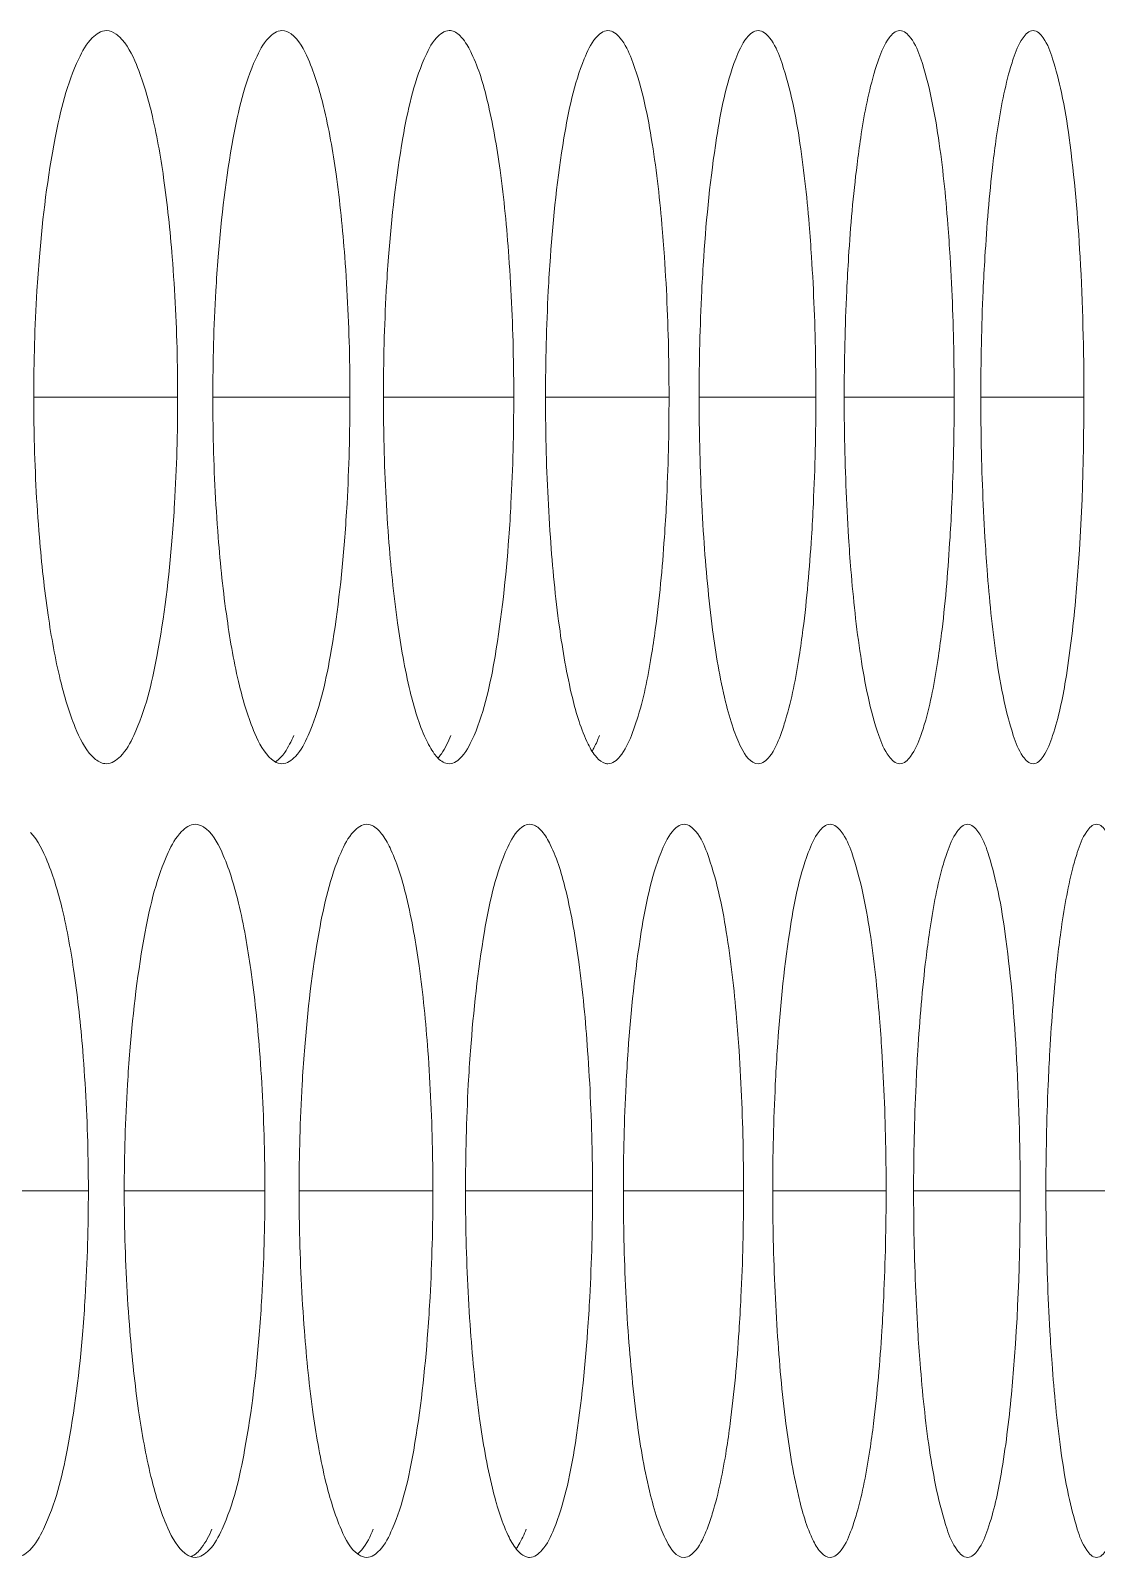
# Model space of a CAD drawing. Header units: millimetres. Extents: x 1177 to 4147, y 93 to 2194.
# Drawn here: x 2907.68 to 2916.4, y 1492.5 to 1504.99 of the extents above; entities that cross this region are included whole.
import ezdxf

# ---------------------------------------------------------------- set-up
doc = ezdxf.new("R2010")
doc.units = ezdxf.units.MM
doc.header["$LTSCALE"] = 0.1
doc.layers.add('标注', color=251, linetype='Continuous', lineweight=9)

msp = doc.modelspace()

# ---------------------------------------------------------------- linework, layer by layer
at = {"layer": '标注'}
for p, q in [((2907.703, 1501.991), (2908.881, 1501.991)), ((2909.169, 1501.991), (2910.291, 1501.991)), ((2910.565, 1501.991), (2911.632, 1501.991)), ((2911.892, 1501.991), (2912.903, 1501.991)), ((2913.149, 1501.991), (2914.105, 1501.991)), ((2914.337, 1501.991), (2915.237, 1501.991)), ((2915.455, 1501.991), (2916.299, 1501.991)), ((2906.944, 1495.496), (2908.15, 1495.496)), ((2908.444, 1495.496), (2909.595, 1495.496)), ((2909.875, 1495.496), (2910.97, 1495.496)), ((2911.237, 1495.496), (2912.277, 1495.496)), ((2912.529, 1495.496), (2913.513, 1495.496)), ((2913.752, 1495.496), (2914.68, 1495.496)), ((2914.905, 1495.496), (2915.777, 1495.496)), ((2915.988, 1495.496), (2916.804, 1495.496))]:
    msp.add_line(p, q, dxfattribs=at)
for points, knots in [([(2908.298, 1504.991), (2908.254, 1504.991), (2908.151, 1504.919), (2908.101, 1504.821), (2908.071, 1504.759)], [0, 0, 0, 0, 0.386933, 1, 1, 1, 1]), ([(2908.404, 1504.939), (2908.396, 1504.947), (2908.366, 1504.974), (2908.326, 1504.991), (2908.298, 1504.991)], [0, 0, 0, 0, 0.288854, 1, 1, 1, 1]), ([(2908.836, 1503.138), (2908.819, 1503.355), (2908.778, 1503.751), (2908.685, 1504.281), (2908.571, 1504.669), (2908.468, 1504.878), (2908.404, 1504.939)], [0, 0, 0, 0, 0.348125, 0.639047, 0.857939, 1, 1, 1, 1]), ([(2909.735, 1504.991), (2909.694, 1504.991), (2909.595, 1504.917), (2909.548, 1504.821), (2909.52, 1504.759)], [0, 0, 0, 0, 0.381268, 1, 1, 1, 1]), ([(2910.249, 1503.138), (2910.232, 1503.365), (2910.19, 1503.777), (2910.096, 1504.324), (2909.981, 1504.709), (2909.876, 1504.915), (2909.809, 1504.964)], [0, 0, 0, 0, 0.358786, 0.65392, 0.869192, 1, 1, 1, 1]), ([(2911.104, 1504.991), (2911.064, 1504.991), (2910.969, 1504.915), (2910.926, 1504.82), (2910.899, 1504.759)], [0, 0, 0, 0, 0.375316, 1, 1, 1, 1]), ([(2911.592, 1503.138), (2911.575, 1503.376), (2911.534, 1503.805), (2911.438, 1504.363), (2911.333, 1504.725), (2911.231, 1504.911), (2911.174, 1504.968), (2911.145, 1504.982)], [0, 0, 0, 0, 0.370156, 0.669475, 0.880231, 0.950761, 1, 1, 1, 1]), ([(2912.403, 1504.991), (2912.365, 1504.991), (2912.274, 1504.913), (2912.234, 1504.82), (2912.209, 1504.759)], [0, 0, 0, 0, 0.369072, 1, 1, 1, 1]), ([(2912.758, 1504.112), (2912.722, 1504.331), (2912.66, 1504.619), (2912.532, 1504.913), (2912.442, 1504.991), (2912.403, 1504.991)], [0, 0, 0, 0, 0.68191, 0.882647, 1, 1, 1, 1]), ([(2913.633, 1504.991), (2913.596, 1504.991), (2913.509, 1504.911), (2913.473, 1504.82), (2913.449, 1504.759)], [0, 0, 0, 0, 0.362536, 1, 1, 1, 1]), ([(2913.968, 1504.112), (2913.934, 1504.331), (2913.875, 1504.618), (2913.756, 1504.911), (2913.67, 1504.991), (2913.633, 1504.991)], [0, 0, 0, 0, 0.686169, 0.886283, 1, 1, 1, 1]), ([(2914.793, 1504.991), (2914.757, 1504.991), (2914.675, 1504.909), (2914.642, 1504.819), (2914.62, 1504.759)], [0, 0, 0, 0, 0.355714, 1, 1, 1, 1]), ([(2915.108, 1504.112), (2915.076, 1504.33), (2915.02, 1504.618), (2914.91, 1504.909), (2914.828, 1504.991), (2914.793, 1504.991)], [0, 0, 0, 0, 0.690419, 0.889948, 1, 1, 1, 1]), ([(2915.883, 1504.991), (2915.849, 1504.991), (2915.771, 1504.906), (2915.741, 1504.819), (2915.721, 1504.759)], [0, 0, 0, 0, 0.348617, 1, 1, 1, 1]), ([(2916.299, 1501.991), (2916.299, 1502.374), (2916.281, 1503.082), (2916.212, 1503.915), (2916.127, 1504.454), (2916.055, 1504.732), (2915.994, 1504.906), (2915.917, 1504.991), (2915.883, 1504.991)], [0, 0, 0, 0, 0.372977, 0.690664, 0.812881, 0.905598, 0.967111, 1, 1, 1, 1]), ([(2908.071, 1504.759), (2907.975, 1504.556), (2907.843, 1504.012), (2907.776, 1503.465), (2907.749, 1503.138)], [0, 0, 0, 0, 0.407378, 1, 1, 1, 1]), ([(2909.52, 1504.759), (2909.427, 1504.555), (2909.302, 1504.011), (2909.239, 1503.464), (2909.213, 1503.138)], [0, 0, 0, 0, 0.406664, 1, 1, 1, 1]), ([(2910.899, 1504.759), (2910.811, 1504.554), (2910.692, 1504.01), (2910.632, 1503.464), (2910.607, 1503.138)], [0, 0, 0, 0, 0.405977, 1, 1, 1, 1]), ([(2912.209, 1504.759), (2912.125, 1504.553), (2912.013, 1504.009), (2911.955, 1503.464), (2911.932, 1503.138)], [0, 0, 0, 0, 0.405318, 1, 1, 1, 1]), ([(2913.449, 1504.759), (2913.369, 1504.552), (2913.264, 1504.009), (2913.209, 1503.464), (2913.187, 1503.138)], [0, 0, 0, 0, 0.404689, 1, 1, 1, 1]), ([(2914.62, 1504.759), (2914.605, 1504.718), (2914.538, 1504.506), (2914.498, 1504.287), (2914.472, 1504.112)], [0, 0, 0, 0, 0.198639, 1, 1, 1, 1]), ([(2915.721, 1504.759), (2915.707, 1504.718), (2915.644, 1504.506), (2915.607, 1504.287), (2915.582, 1504.112)], [0, 0, 0, 0, 0.198134, 1, 1, 1, 1]), ([(2912.865, 1503.138), (2912.859, 1503.227), (2912.834, 1503.553), (2912.797, 1503.877), (2912.758, 1504.112)], [0, 0, 0, 0, 0.272625, 1, 1, 1, 1]), ([(2914.069, 1503.138), (2914.064, 1503.227), (2914.04, 1503.552), (2914.005, 1503.877), (2913.968, 1504.112)], [0, 0, 0, 0, 0.272718, 1, 1, 1, 1]), ([(2914.472, 1504.112), (2914.461, 1504.039), (2914.417, 1503.716), (2914.389, 1503.391), (2914.373, 1503.138)], [0, 0, 0, 0, 0.224713, 1, 1, 1, 1]), ([(2915.203, 1503.138), (2915.198, 1503.227), (2915.176, 1503.552), (2915.143, 1503.877), (2915.108, 1504.112)], [0, 0, 0, 0, 0.272807, 1, 1, 1, 1]), ([(2915.582, 1504.112), (2915.571, 1504.039), (2915.53, 1503.716), (2915.504, 1503.391), (2915.489, 1503.138)], [0, 0, 0, 0, 0.224605, 1, 1, 1, 1]), ([(2907.749, 1503.138), (2907.742, 1503.046), (2907.714, 1502.664), (2907.703, 1502.281), (2907.703, 1501.991)], [0, 0, 0, 0, 0.24195, 1, 1, 1, 1]), ([(2908.881, 1501.991), (2908.881, 1502.089), (2908.877, 1502.472), (2908.859, 1502.854), (2908.836, 1503.138)], [0, 0, 0, 0, 0.255919, 1, 1, 1, 1]), ([(2909.213, 1503.138), (2909.205, 1503.046), (2909.179, 1502.664), (2909.169, 1502.281), (2909.169, 1501.991)], [0, 0, 0, 0, 0.241915, 1, 1, 1, 1]), ([(2910.291, 1501.991), (2910.291, 1502.089), (2910.288, 1502.472), (2910.27, 1502.854), (2910.249, 1503.138)], [0, 0, 0, 0, 0.255939, 1, 1, 1, 1]), ([(2910.607, 1503.138), (2910.6, 1503.046), (2910.575, 1502.664), (2910.565, 1502.281), (2910.565, 1501.991)], [0, 0, 0, 0, 0.241881, 1, 1, 1, 1]), ([(2911.632, 1501.991), (2911.632, 1502.089), (2911.629, 1502.472), (2911.612, 1502.854), (2911.592, 1503.138)], [0, 0, 0, 0, 0.255958, 1, 1, 1, 1]), ([(2911.932, 1503.138), (2911.925, 1503.046), (2911.902, 1502.664), (2911.892, 1502.281), (2911.892, 1501.991)], [0, 0, 0, 0, 0.24185, 1, 1, 1, 1]), ([(2912.903, 1501.991), (2912.903, 1502.089), (2912.9, 1502.472), (2912.885, 1502.854), (2912.865, 1503.138)], [0, 0, 0, 0, 0.255977, 1, 1, 1, 1]), ([(2913.187, 1503.138), (2913.181, 1503.046), (2913.159, 1502.664), (2913.149, 1502.281), (2913.149, 1501.991)], [0, 0, 0, 0, 0.24182, 1, 1, 1, 1]), ([(2914.105, 1501.991), (2914.105, 1502.089), (2914.102, 1502.472), (2914.088, 1502.854), (2914.069, 1503.138)], [0, 0, 0, 0, 0.255994, 1, 1, 1, 1]), ([(2914.373, 1503.138), (2914.367, 1503.046), (2914.346, 1502.664), (2914.337, 1502.281), (2914.337, 1501.991)], [0, 0, 0, 0, 0.241791, 1, 1, 1, 1]), ([(2915.237, 1501.991), (2915.237, 1502.089), (2915.234, 1502.472), (2915.221, 1502.854), (2915.203, 1503.138)], [0, 0, 0, 0, 0.256011, 1, 1, 1, 1]), ([(2915.489, 1503.138), (2915.483, 1503.046), (2915.463, 1502.664), (2915.455, 1502.281), (2915.455, 1501.991)], [0, 0, 0, 0, 0.241764, 1, 1, 1, 1]), ([(2907.703, 1501.991), (2907.703, 1501.893), (2907.707, 1501.51), (2907.726, 1501.128), (2907.749, 1500.844)], [0, 0, 0, 0, 0.255902, 1, 1, 1, 1]), ([(2908.836, 1500.844), (2908.844, 1500.936), (2908.87, 1501.318), (2908.881, 1501.701), (2908.881, 1501.991)], [0, 0, 0, 0, 0.241923, 1, 1, 1, 1]), ([(2909.169, 1501.991), (2909.169, 1501.893), (2909.172, 1501.51), (2909.19, 1501.128), (2909.213, 1500.844)], [0, 0, 0, 0, 0.255923, 1, 1, 1, 1]), ([(2910.249, 1500.844), (2910.256, 1500.936), (2910.281, 1501.318), (2910.291, 1501.701), (2910.291, 1501.991)], [0, 0, 0, 0, 0.241889, 1, 1, 1, 1]), ([(2910.565, 1501.991), (2910.565, 1501.893), (2910.569, 1501.51), (2910.586, 1501.128), (2910.607, 1500.844)], [0, 0, 0, 0, 0.255943, 1, 1, 1, 1]), ([(2911.592, 1500.844), (2911.599, 1500.936), (2911.622, 1501.318), (2911.632, 1501.701), (2911.632, 1501.991)], [0, 0, 0, 0, 0.241857, 1, 1, 1, 1]), ([(2911.892, 1501.991), (2911.892, 1501.893), (2911.895, 1501.51), (2911.912, 1501.128), (2911.932, 1500.844)], [0, 0, 0, 0, 0.255962, 1, 1, 1, 1]), ([(2912.865, 1500.844), (2912.872, 1500.936), (2912.894, 1501.318), (2912.903, 1501.701), (2912.903, 1501.991)], [0, 0, 0, 0, 0.241827, 1, 1, 1, 1]), ([(2913.149, 1501.991), (2913.149, 1501.893), (2913.153, 1501.51), (2913.168, 1501.128), (2913.187, 1500.844)], [0, 0, 0, 0, 0.25598, 1, 1, 1, 1]), ([(2914.069, 1500.844), (2914.075, 1500.936), (2914.096, 1501.318), (2914.105, 1501.701), (2914.105, 1501.991)], [0, 0, 0, 0, 0.241798, 1, 1, 1, 1]), ([(2914.337, 1501.991), (2914.337, 1501.893), (2914.34, 1501.51), (2914.355, 1501.128), (2914.373, 1500.844)], [0, 0, 0, 0, 0.255998, 1, 1, 1, 1]), ([(2915.203, 1500.844), (2915.209, 1500.936), (2915.229, 1501.318), (2915.237, 1501.701), (2915.237, 1501.991)], [0, 0, 0, 0, 0.241771, 1, 1, 1, 1]), ([(2915.455, 1501.991), (2915.455, 1501.893), (2915.458, 1501.51), (2915.472, 1501.128), (2915.489, 1500.844)], [0, 0, 0, 0, 0.256014, 1, 1, 1, 1]), ([(2916.043, 1499.223), (2916.093, 1499.369), (2916.167, 1499.736), (2916.274, 1500.659), (2916.299, 1501.435), (2916.299, 1501.991)], [0, 0, 0, 0, 0.165903, 0.40142, 1, 1, 1, 1]), ([(2907.749, 1500.844), (2907.767, 1500.631), (2907.809, 1500.24), (2907.902, 1499.717), (2908.016, 1499.329), (2908.118, 1499.119), (2908.18, 1499.053)], [0, 0, 0, 0, 0.344652, 0.634249, 0.854362, 1, 1, 1, 1]), ([(2908.522, 1499.223), (2908.617, 1499.426), (2908.746, 1499.971), (2908.81, 1500.517), (2908.836, 1500.844)], [0, 0, 0, 0, 0.407112, 1, 1, 1, 1]), ([(2909.213, 1500.844), (2909.23, 1500.621), (2909.273, 1500.214), (2909.367, 1499.673), (2909.482, 1499.287), (2909.586, 1499.08), (2909.652, 1499.026)], [0, 0, 0, 0, 0.354996, 0.648712, 0.865362, 1, 1, 1, 1]), ([(2909.949, 1499.223), (2910.041, 1499.427), (2910.162, 1499.971), (2910.224, 1500.518), (2910.249, 1500.844)], [0, 0, 0, 0, 0.406408, 1, 1, 1, 1]), ([(2910.607, 1500.844), (2910.625, 1500.61), (2910.667, 1500.186), (2910.763, 1499.633), (2910.868, 1499.272), (2910.969, 1499.082), (2911.024, 1499.021), (2911.053, 1499.005)], [0, 0, 0, 0, 0.366167, 0.664077, 0.876453, 0.948818, 1, 1, 1, 1]), ([(2911.307, 1499.223), (2911.395, 1499.428), (2911.51, 1499.972), (2911.568, 1500.518), (2911.592, 1500.844)], [0, 0, 0, 0, 0.405731, 1, 1, 1, 1]), ([(2911.932, 1500.844), (2911.949, 1500.599), (2911.991, 1500.159), (2912.088, 1499.592), (2912.194, 1499.229), (2912.296, 1499.05), (2912.355, 1499.001), (2912.383, 1498.994)], [0, 0, 0, 0, 0.378761, 0.681383, 0.888916, 0.955378, 1, 1, 1, 1]), ([(2912.758, 1499.87), (2912.77, 1499.943), (2912.818, 1500.266), (2912.848, 1500.591), (2912.865, 1500.844)], [0, 0, 0, 0, 0.224887, 1, 1, 1, 1]), ([(2913.187, 1500.844), (2913.204, 1500.591), (2913.246, 1500.139), (2913.329, 1499.621), (2913.42, 1499.295), (2913.487, 1499.123), (2913.569, 1498.991), (2913.633, 1498.991)], [0, 0, 0, 0, 0.390043, 0.697257, 0.812903, 0.901523, 1, 1, 1, 1]), ([(2913.968, 1499.87), (2913.98, 1499.943), (2914.025, 1500.266), (2914.053, 1500.591), (2914.069, 1500.844)], [0, 0, 0, 0, 0.22477, 1, 1, 1, 1]), ([(2914.373, 1500.844), (2914.378, 1500.755), (2914.402, 1500.43), (2914.436, 1500.105), (2914.472, 1499.87)], [0, 0, 0, 0, 0.272759, 1, 1, 1, 1]), ([(2915.108, 1499.87), (2915.119, 1499.943), (2915.162, 1500.266), (2915.188, 1500.591), (2915.203, 1500.844)], [0, 0, 0, 0, 0.224659, 1, 1, 1, 1]), ([(2915.489, 1500.844), (2915.494, 1500.755), (2915.516, 1500.43), (2915.548, 1500.105), (2915.582, 1499.87)], [0, 0, 0, 0, 0.272845, 1, 1, 1, 1]), ([(2912.596, 1499.223), (2912.612, 1499.264), (2912.685, 1499.475), (2912.729, 1499.694), (2912.758, 1499.87)], [0, 0, 0, 0, 0.199577, 1, 1, 1, 1]), ([(2913.815, 1499.223), (2913.83, 1499.264), (2913.899, 1499.475), (2913.941, 1499.695), (2913.968, 1499.87)], [0, 0, 0, 0, 0.199032, 1, 1, 1, 1]), ([(2914.472, 1499.87), (2914.505, 1499.651), (2914.562, 1499.364), (2914.675, 1499.073), (2914.757, 1498.991), (2914.793, 1498.991)], [0, 0, 0, 0, 0.690007, 0.889741, 1, 1, 1, 1]), ([(2914.964, 1499.223), (2914.979, 1499.264), (2915.044, 1499.476), (2915.082, 1499.695), (2915.108, 1499.87)], [0, 0, 0, 0, 0.198508, 1, 1, 1, 1]), ([(2915.582, 1499.87), (2915.599, 1499.746), (2915.635, 1499.529), (2915.709, 1499.25), (2915.771, 1499.076), (2915.849, 1498.991), (2915.883, 1498.991)], [0, 0, 0, 0, 0.394755, 0.694432, 0.893483, 1, 1, 1, 1]), ([(2908.298, 1498.991), (2908.341, 1498.991), (2908.443, 1499.063), (2908.493, 1499.161), (2908.522, 1499.223)], [0, 0, 0, 0, 0.386942, 1, 1, 1, 1]), ([(2909.681, 1499.007), (2909.712, 1499.025), (2909.771, 1499.095), (2909.81, 1499.174), (2909.831, 1499.222)], [0, 0, 0, 0, 0.409155, 1, 1, 1, 1]), ([(2909.735, 1498.991), (2909.777, 1498.991), (2909.876, 1499.064), (2909.922, 1499.161), (2909.949, 1499.223)], [0, 0, 0, 0, 0.38124, 1, 1, 1, 1]), ([(2911.014, 1499.04), (2911.023, 1499.05), (2911.066, 1499.106), (2911.096, 1499.17), (2911.117, 1499.222)], [0, 0, 0, 0, 0.202158, 1, 1, 1, 1]), ([(2911.104, 1498.991), (2911.144, 1498.991), (2911.239, 1499.067), (2911.281, 1499.162), (2911.307, 1499.223)], [0, 0, 0, 0, 0.375248, 1, 1, 1, 1]), ([(2912.276, 1499.097), (2912.281, 1499.106), (2912.303, 1499.147), (2912.321, 1499.189), (2912.333, 1499.222)], [0, 0, 0, 0, 0.222587, 1, 1, 1, 1]), ([(2912.403, 1498.991), (2912.442, 1498.991), (2912.532, 1499.069), (2912.571, 1499.162), (2912.596, 1499.223)], [0, 0, 0, 0, 0.368963, 1, 1, 1, 1]), ([(2913.633, 1498.991), (2913.67, 1498.991), (2913.756, 1499.071), (2913.792, 1499.162), (2913.815, 1499.223)], [0, 0, 0, 0, 0.362385, 1, 1, 1, 1]), ([(2914.793, 1498.991), (2914.828, 1498.991), (2914.91, 1499.073), (2914.942, 1499.163), (2914.964, 1499.223)], [0, 0, 0, 0, 0.35552, 1, 1, 1, 1]), ([(2915.883, 1498.991), (2915.917, 1498.991), (2915.994, 1499.076), (2916.023, 1499.163), (2916.043, 1499.223)], [0, 0, 0, 0, 0.348379, 1, 1, 1, 1]), ([(2908.18, 1499.053), (2908.189, 1499.044), (2908.221, 1499.013), (2908.266, 1498.991), (2908.298, 1498.991)], [0, 0, 0, 0, 0.294748, 1, 1, 1, 1]), ([(2909.652, 1499.026), (2909.658, 1499.02), (2909.683, 1499.002), (2909.714, 1498.991), (2909.735, 1498.991)], [0, 0, 0, 0, 0.281138, 1, 1, 1, 1]), ([(2912.383, 1498.994), (2912.386, 1498.993), (2912.393, 1498.991), (2912.4, 1498.991), (2912.403, 1498.991)], [0, 0, 0, 0, 0.50399, 1, 1, 1, 1]), ([(2908.104, 1496.643), (2908.087, 1496.855), (2908.045, 1497.243), (2907.954, 1497.764), (2907.84, 1498.152), (2907.739, 1498.362), (2907.677, 1498.429)], [0, 0, 0, 0, 0.343252, 0.632232, 0.852748, 1, 1, 1, 1]), ([(2909.025, 1498.496), (2908.983, 1498.496), (2908.882, 1498.423), (2908.833, 1498.326), (2908.804, 1498.264)], [0, 0, 0, 0, 0.384136, 1, 1, 1, 1]), ([(2909.115, 1498.457), (2909.108, 1498.463), (2909.082, 1498.483), (2909.049, 1498.496), (2909.025, 1498.496)], [0, 0, 0, 0, 0.282086, 1, 1, 1, 1]), ([(2909.551, 1496.643), (2909.534, 1496.865), (2909.492, 1497.269), (2909.399, 1497.807), (2909.285, 1498.194), (2909.18, 1498.402), (2909.115, 1498.457)], [0, 0, 0, 0, 0.353299, 0.646273, 0.86342, 1, 1, 1, 1]), ([(2910.428, 1498.496), (2910.388, 1498.496), (2910.291, 1498.421), (2910.245, 1498.325), (2910.218, 1498.264)], [0, 0, 0, 0, 0.378328, 1, 1, 1, 1]), ([(2910.929, 1496.643), (2910.912, 1496.875), (2910.871, 1497.296), (2910.775, 1497.847), (2910.671, 1498.208), (2910.57, 1498.4), (2910.514, 1498.461), (2910.485, 1498.479)], [0, 0, 0, 0, 0.364158, 0.661207, 0.874207, 0.947517, 1, 1, 1, 1]), ([(2911.762, 1498.496), (2911.723, 1498.496), (2911.63, 1498.419), (2911.589, 1498.325), (2911.563, 1498.264)], [0, 0, 0, 0, 0.37223, 1, 1, 1, 1]), ([(2912.237, 1496.643), (2912.22, 1496.886), (2912.179, 1497.323), (2912.083, 1497.888), (2911.978, 1498.251), (2911.876, 1498.432), (2911.817, 1498.483), (2911.788, 1498.492)], [0, 0, 0, 0, 0.376417, 0.678059, 0.88637, 0.953961, 1, 1, 1, 1]), ([(2913.027, 1498.496), (2912.989, 1498.496), (2912.9, 1498.417), (2912.862, 1498.325), (2912.838, 1498.264)], [0, 0, 0, 0, 0.36584, 1, 1, 1, 1]), ([(2913.372, 1497.616), (2913.336, 1497.836), (2913.276, 1498.123), (2913.153, 1498.417), (2913.064, 1498.496), (2913.027, 1498.496)], [0, 0, 0, 0, 0.68404, 0.884461, 1, 1, 1, 1]), ([(2914.222, 1498.496), (2914.185, 1498.496), (2914.101, 1498.415), (2914.066, 1498.324), (2914.043, 1498.264)], [0, 0, 0, 0, 0.359161, 1, 1, 1, 1]), ([(2914.547, 1497.616), (2914.514, 1497.835), (2914.456, 1498.123), (2914.342, 1498.415), (2914.258, 1498.496), (2914.222, 1498.496)], [0, 0, 0, 0, 0.688296, 0.888112, 1, 1, 1, 1]), ([(2915.347, 1498.496), (2915.312, 1498.496), (2915.232, 1498.412), (2915.2, 1498.324), (2915.179, 1498.264)], [0, 0, 0, 0, 0.352199, 1, 1, 1, 1]), ([(2915.777, 1495.496), (2915.777, 1495.878), (2915.758, 1496.587), (2915.687, 1497.42), (2915.599, 1497.959), (2915.525, 1498.237), (2915.461, 1498.412), (2915.381, 1498.496), (2915.347, 1498.496)], [0, 0, 0, 0, 0.372429, 0.689732, 0.811883, 0.904664, 0.966442, 1, 1, 1, 1]), ([(2916.402, 1498.496), (2916.369, 1498.496), (2916.293, 1498.41), (2916.265, 1498.324), (2916.245, 1498.264)], [0, 0, 0, 0, 0.34497, 1, 1, 1, 1]), ([(2916.804, 1495.496), (2916.804, 1495.878), (2916.786, 1496.587), (2916.72, 1497.42), (2916.638, 1497.958), (2916.568, 1498.237), (2916.51, 1498.41), (2916.435, 1498.496), (2916.402, 1498.496)], [0, 0, 0, 0, 0.373515, 0.691581, 0.813864, 0.906521, 0.967776, 1, 1, 1, 1]), ([(2908.804, 1498.264), (2908.709, 1498.06), (2908.581, 1497.516), (2908.516, 1496.969), (2908.49, 1496.643)], [0, 0, 0, 0, 0.407017, 1, 1, 1, 1]), ([(2910.218, 1498.264), (2910.128, 1498.059), (2910.006, 1497.515), (2909.944, 1496.969), (2909.919, 1496.643)], [0, 0, 0, 0, 0.406317, 1, 1, 1, 1]), ([(2911.563, 1498.264), (2911.476, 1498.058), (2911.361, 1497.515), (2911.302, 1496.969), (2911.278, 1496.643)], [0, 0, 0, 0, 0.405644, 1, 1, 1, 1]), ([(2912.838, 1498.264), (2912.755, 1498.058), (2912.647, 1497.514), (2912.591, 1496.969), (2912.568, 1496.643)], [0, 0, 0, 0, 0.405, 1, 1, 1, 1]), ([(2914.043, 1498.264), (2913.965, 1498.057), (2913.863, 1497.513), (2913.81, 1496.969), (2913.789, 1496.643)], [0, 0, 0, 0, 0.404385, 1, 1, 1, 1]), ([(2915.179, 1498.264), (2915.164, 1498.223), (2915.1, 1498.011), (2915.061, 1497.792), (2915.035, 1497.616)], [0, 0, 0, 0, 0.198383, 1, 1, 1, 1]), ([(2916.245, 1498.264), (2916.231, 1498.223), (2916.171, 1498.01), (2916.135, 1497.792), (2916.11, 1497.616)], [0, 0, 0, 0, 0.197891, 1, 1, 1, 1]), ([(2913.476, 1496.643), (2913.47, 1496.732), (2913.445, 1497.057), (2913.41, 1497.382), (2913.372, 1497.616)], [0, 0, 0, 0, 0.272672, 1, 1, 1, 1]), ([(2914.645, 1496.643), (2914.639, 1496.732), (2914.616, 1497.057), (2914.583, 1497.382), (2914.547, 1497.616)], [0, 0, 0, 0, 0.272763, 1, 1, 1, 1]), ([(2915.035, 1497.616), (2915.025, 1497.544), (2914.982, 1497.221), (2914.955, 1496.895), (2914.939, 1496.643)], [0, 0, 0, 0, 0.224658, 1, 1, 1, 1]), ([(2916.11, 1497.616), (2916.1, 1497.544), (2916.06, 1497.22), (2916.035, 1496.895), (2916.02, 1496.643)], [0, 0, 0, 0, 0.224554, 1, 1, 1, 1]), ([(2908.15, 1495.496), (2908.15, 1495.594), (2908.146, 1495.977), (2908.127, 1496.359), (2908.104, 1496.643)], [0, 0, 0, 0, 0.255908, 1, 1, 1, 1]), ([(2908.49, 1496.643), (2908.482, 1496.551), (2908.456, 1496.169), (2908.444, 1495.786), (2908.444, 1495.496)], [0, 0, 0, 0, 0.241932, 1, 1, 1, 1]), ([(2909.595, 1495.496), (2909.595, 1495.594), (2909.591, 1495.976), (2909.573, 1496.359), (2909.551, 1496.643)], [0, 0, 0, 0, 0.255929, 1, 1, 1, 1]), ([(2909.919, 1496.643), (2909.911, 1496.551), (2909.886, 1496.169), (2909.875, 1495.786), (2909.875, 1495.496)], [0, 0, 0, 0, 0.241898, 1, 1, 1, 1]), ([(2910.97, 1495.496), (2910.97, 1495.594), (2910.967, 1495.976), (2910.95, 1496.359), (2910.929, 1496.643)], [0, 0, 0, 0, 0.255949, 1, 1, 1, 1]), ([(2911.278, 1496.643), (2911.271, 1496.551), (2911.247, 1496.169), (2911.237, 1495.786), (2911.237, 1495.496)], [0, 0, 0, 0, 0.241865, 1, 1, 1, 1]), ([(2912.277, 1495.496), (2912.277, 1495.594), (2912.273, 1495.976), (2912.257, 1496.359), (2912.237, 1496.643)], [0, 0, 0, 0, 0.255968, 1, 1, 1, 1]), ([(2912.568, 1496.643), (2912.562, 1496.551), (2912.539, 1496.169), (2912.529, 1495.786), (2912.529, 1495.496)], [0, 0, 0, 0, 0.241834, 1, 1, 1, 1]), ([(2913.513, 1495.496), (2913.513, 1495.594), (2913.51, 1495.976), (2913.495, 1496.359), (2913.476, 1496.643)], [0, 0, 0, 0, 0.255986, 1, 1, 1, 1]), ([(2913.789, 1496.643), (2913.783, 1496.551), (2913.761, 1496.169), (2913.752, 1495.786), (2913.752, 1495.496)], [0, 0, 0, 0, 0.241805, 1, 1, 1, 1]), ([(2914.68, 1495.496), (2914.68, 1495.594), (2914.677, 1495.976), (2914.663, 1496.359), (2914.645, 1496.643)], [0, 0, 0, 0, 0.256003, 1, 1, 1, 1]), ([(2914.939, 1496.643), (2914.934, 1496.551), (2914.913, 1496.169), (2914.905, 1495.786), (2914.905, 1495.496)], [0, 0, 0, 0, 0.241777, 1, 1, 1, 1]), ([(2916.02, 1496.643), (2916.015, 1496.551), (2915.996, 1496.169), (2915.988, 1495.786), (2915.988, 1495.496)], [0, 0, 0, 0, 0.241751, 1, 1, 1, 1]), ([(2908.104, 1494.349), (2908.112, 1494.441), (2908.139, 1494.823), (2908.15, 1495.206), (2908.15, 1495.496)], [0, 0, 0, 0, 0.24194, 1, 1, 1, 1]), ([(2908.444, 1495.496), (2908.444, 1495.398), (2908.448, 1495.015), (2908.467, 1494.632), (2908.49, 1494.349)], [0, 0, 0, 0, 0.255912, 1, 1, 1, 1]), ([(2909.551, 1494.349), (2909.558, 1494.441), (2909.584, 1494.823), (2909.595, 1495.206), (2909.595, 1495.496)], [0, 0, 0, 0, 0.241906, 1, 1, 1, 1]), ([(2909.875, 1495.496), (2909.875, 1495.398), (2909.879, 1495.015), (2909.897, 1494.632), (2909.919, 1494.349)], [0, 0, 0, 0, 0.255933, 1, 1, 1, 1]), ([(2910.929, 1494.349), (2910.936, 1494.441), (2910.96, 1494.823), (2910.97, 1495.206), (2910.97, 1495.496)], [0, 0, 0, 0, 0.241873, 1, 1, 1, 1]), ([(2911.237, 1495.496), (2911.237, 1495.398), (2911.241, 1495.015), (2911.257, 1494.633), (2911.278, 1494.349)], [0, 0, 0, 0, 0.255953, 1, 1, 1, 1]), ([(2912.237, 1494.349), (2912.244, 1494.441), (2912.267, 1494.823), (2912.277, 1495.206), (2912.277, 1495.496)], [0, 0, 0, 0, 0.241842, 1, 1, 1, 1]), ([(2912.529, 1495.496), (2912.529, 1495.398), (2912.533, 1495.015), (2912.548, 1494.633), (2912.568, 1494.349)], [0, 0, 0, 0, 0.255971, 1, 1, 1, 1]), ([(2913.476, 1494.349), (2913.482, 1494.441), (2913.504, 1494.823), (2913.513, 1495.206), (2913.513, 1495.496)], [0, 0, 0, 0, 0.241812, 1, 1, 1, 1]), ([(2913.752, 1495.496), (2913.752, 1495.398), (2913.755, 1495.015), (2913.77, 1494.633), (2913.789, 1494.349)], [0, 0, 0, 0, 0.255989, 1, 1, 1, 1]), ([(2914.645, 1494.349), (2914.651, 1494.441), (2914.671, 1494.823), (2914.68, 1495.206), (2914.68, 1495.496)], [0, 0, 0, 0, 0.241784, 1, 1, 1, 1]), ([(2914.905, 1495.496), (2914.905, 1495.398), (2914.908, 1495.015), (2914.922, 1494.633), (2914.939, 1494.349)], [0, 0, 0, 0, 0.256006, 1, 1, 1, 1]), ([(2915.512, 1492.728), (2915.563, 1492.873), (2915.64, 1493.241), (2915.751, 1494.163), (2915.777, 1494.94), (2915.777, 1495.496)], [0, 0, 0, 0, 0.166119, 0.401654, 1, 1, 1, 1]), ([(2915.988, 1495.496), (2915.988, 1495.398), (2915.991, 1495.015), (2916.004, 1494.633), (2916.02, 1494.349)], [0, 0, 0, 0, 0.256022, 1, 1, 1, 1]), ([(2907.782, 1492.728), (2907.88, 1492.93), (2908.011, 1493.475), (2908.078, 1494.022), (2908.104, 1494.349)], [0, 0, 0, 0, 0.407475, 1, 1, 1, 1]), ([(2908.49, 1494.349), (2908.507, 1494.131), (2908.55, 1493.732), (2908.643, 1493.2), (2908.758, 1492.812), (2908.861, 1492.604), (2908.925, 1492.543)], [0, 0, 0, 0, 0.349668, 0.641268, 0.859711, 1, 1, 1, 1]), ([(2909.244, 1492.728), (2909.338, 1492.931), (2909.463, 1493.476), (2909.526, 1494.022), (2909.551, 1494.349)], [0, 0, 0, 0, 0.406757, 1, 1, 1, 1]), ([(2909.919, 1494.349), (2909.936, 1494.12), (2909.978, 1493.706), (2910.074, 1493.156), (2910.189, 1492.773), (2910.294, 1492.566), (2910.361, 1492.519)], [0, 0, 0, 0, 0.360647, 0.656591, 0.871311, 1, 1, 1, 1]), ([(2910.637, 1492.728), (2910.726, 1492.932), (2910.845, 1493.477), (2910.905, 1494.023), (2910.929, 1494.349)], [0, 0, 0, 0, 0.406066, 1, 1, 1, 1]), ([(2911.278, 1494.349), (2911.296, 1494.109), (2911.338, 1493.677), (2911.435, 1493.118), (2911.54, 1492.755), (2911.642, 1492.57), (2911.698, 1492.515), (2911.727, 1492.503)], [0, 0, 0, 0, 0.372333, 0.672575, 0.882635, 0.952132, 1, 1, 1, 1]), ([(2911.96, 1492.728), (2912.045, 1492.933), (2912.157, 1493.477), (2912.214, 1494.023), (2912.237, 1494.349)], [0, 0, 0, 0, 0.405403, 1, 1, 1, 1]), ([(2912.568, 1494.349), (2912.586, 1494.096), (2912.629, 1493.644), (2912.715, 1493.125), (2912.808, 1492.8), (2912.877, 1492.627), (2912.962, 1492.496), (2913.027, 1492.496)], [0, 0, 0, 0, 0.389161, 0.695877, 0.811486, 0.900262, 1, 1, 1, 1]), ([(2913.372, 1493.375), (2913.384, 1493.448), (2913.43, 1493.771), (2913.459, 1494.096), (2913.476, 1494.349)], [0, 0, 0, 0, 0.224828, 1, 1, 1, 1]), ([(2913.789, 1494.349), (2913.805, 1494.096), (2913.845, 1493.645), (2913.937, 1493.069), (2914.039, 1492.707), (2914.136, 1492.536), (2914.196, 1492.496), (2914.222, 1492.496)], [0, 0, 0, 0, 0.389812, 0.696656, 0.899917, 0.961012, 1, 1, 1, 1]), ([(2914.547, 1493.375), (2914.558, 1493.448), (2914.602, 1493.771), (2914.629, 1494.096), (2914.645, 1494.349)], [0, 0, 0, 0, 0.224714, 1, 1, 1, 1]), ([(2914.939, 1494.349), (2914.945, 1494.26), (2914.968, 1493.935), (2915.001, 1493.61), (2915.035, 1493.375)], [0, 0, 0, 0, 0.272803, 1, 1, 1, 1]), ([(2916.02, 1494.349), (2916.026, 1494.26), (2916.047, 1493.935), (2916.078, 1493.61), (2916.11, 1493.375)], [0, 0, 0, 0, 0.272887, 1, 1, 1, 1]), ([(2913.214, 1492.728), (2913.23, 1492.769), (2913.301, 1492.98), (2913.344, 1493.199), (2913.372, 1493.375)], [0, 0, 0, 0, 0.199302, 1, 1, 1, 1]), ([(2914.398, 1492.728), (2914.413, 1492.769), (2914.48, 1492.981), (2914.52, 1493.2), (2914.547, 1493.375)], [0, 0, 0, 0, 0.198767, 1, 1, 1, 1]), ([(2915.035, 1493.375), (2915.068, 1493.156), (2915.123, 1492.869), (2915.232, 1492.579), (2915.312, 1492.496), (2915.347, 1492.496)], [0, 0, 0, 0, 0.692122, 0.891575, 1, 1, 1, 1]), ([(2916.11, 1493.375), (2916.128, 1493.251), (2916.162, 1493.034), (2916.233, 1492.755), (2916.293, 1492.582), (2916.369, 1492.496), (2916.402, 1492.496)], [0, 0, 0, 0, 0.396145, 0.696516, 0.895316, 1, 1, 1, 1]), ([(2907.553, 1492.496), (2907.596, 1492.496), (2907.701, 1492.567), (2907.752, 1492.666), (2907.782, 1492.728)], [0, 0, 0, 0, 0.389686, 1, 1, 1, 1]), ([(2908.989, 1492.502), (2909.025, 1492.516), (2909.096, 1492.589), (2909.138, 1492.674), (2909.161, 1492.727)], [0, 0, 0, 0, 0.398504, 1, 1, 1, 1]), ([(2909.025, 1492.496), (2909.067, 1492.496), (2909.168, 1492.568), (2909.216, 1492.666), (2909.244, 1492.728)], [0, 0, 0, 0, 0.384127, 1, 1, 1, 1]), ([(2910.356, 1492.525), (2910.368, 1492.535), (2910.423, 1492.594), (2910.458, 1492.668), (2910.482, 1492.727)], [0, 0, 0, 0, 0.193099, 1, 1, 1, 1]), ([(2910.428, 1492.496), (2910.469, 1492.496), (2910.566, 1492.57), (2910.61, 1492.666), (2910.637, 1492.728)], [0, 0, 0, 0, 0.37828, 1, 1, 1, 1]), ([(2911.653, 1492.57), (2911.661, 1492.58), (2911.693, 1492.63), (2911.717, 1492.684), (2911.734, 1492.727)], [0, 0, 0, 0, 0.212146, 1, 1, 1, 1]), ([(2911.762, 1492.496), (2911.801, 1492.496), (2911.894, 1492.572), (2911.935, 1492.667), (2911.96, 1492.728)], [0, 0, 0, 0, 0.372142, 1, 1, 1, 1]), ([(2913.027, 1492.496), (2913.064, 1492.496), (2913.153, 1492.575), (2913.19, 1492.667), (2913.214, 1492.728)], [0, 0, 0, 0, 0.36571, 1, 1, 1, 1]), ([(2914.222, 1492.496), (2914.258, 1492.496), (2914.342, 1492.577), (2914.376, 1492.667), (2914.398, 1492.728)], [0, 0, 0, 0, 0.358988, 1, 1, 1, 1]), ([(2915.347, 1492.496), (2915.381, 1492.496), (2915.461, 1492.579), (2915.492, 1492.668), (2915.512, 1492.728)], [0, 0, 0, 0, 0.351982, 1, 1, 1, 1]), ([(2916.402, 1492.496), (2916.435, 1492.496), (2916.51, 1492.582), (2916.538, 1492.668), (2916.557, 1492.728)], [0, 0, 0, 0, 0.34471, 1, 1, 1, 1]), ([(2908.925, 1492.543), (2908.933, 1492.536), (2908.961, 1492.512), (2908.998, 1492.496), (2909.025, 1492.496)], [0, 0, 0, 0, 0.288207, 1, 1, 1, 1])]:
    msp.add_open_spline(points, degree=3, knots=knots, dxfattribs=at)
for points in [[(2909.809, 1504.964), (2909.788, 1504.98), (2909.761, 1504.991), (2909.735, 1504.991)], [(2911.145, 1504.982), (2911.133, 1504.987), (2911.118, 1504.991), (2911.104, 1504.991)], [(2911.053, 1499.005), (2911.068, 1498.997), (2911.086, 1498.991), (2911.104, 1498.991)], [(2910.485, 1498.479), (2910.468, 1498.489), (2910.448, 1498.496), (2910.428, 1498.496)], [(2911.788, 1498.492), (2911.78, 1498.494), (2911.771, 1498.496), (2911.762, 1498.496)], [(2910.361, 1492.519), (2910.381, 1492.506), (2910.405, 1492.496), (2910.428, 1492.496)], [(2911.727, 1492.503), (2911.738, 1492.499), (2911.75, 1492.496), (2911.762, 1492.496)]]:
    msp.add_open_spline(points, degree=3, dxfattribs=at)

doc.saveas('drawing.dxf')
